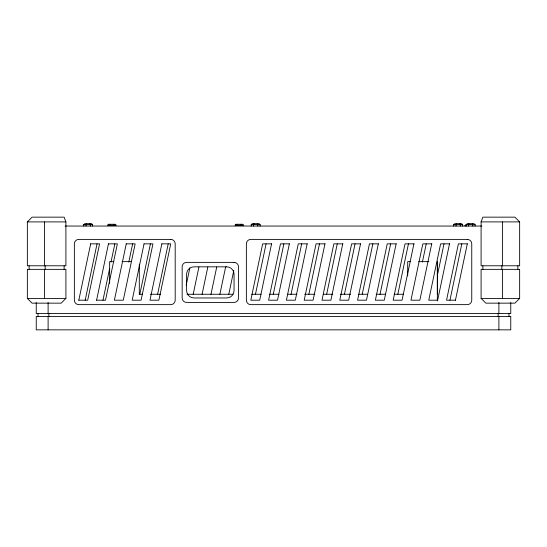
<?xml version="1.0" encoding="UTF-8"?>
<svg xmlns="http://www.w3.org/2000/svg" width="547" height="547" viewBox="0 0 547 547"><rect width="100%" height="100%" fill="white"/><g stroke="black" fill="none" stroke-linecap="round" stroke-linejoin="round"><path stroke-width="0.82" d="M437.34 300.884L437.354 261.637L437.354 294.259M78.802 300.194L90.665 243.846M85.182 300.194L97.045 243.846M96.6 300.194L108.463 243.846M102.973 300.194L109.605 268.7M111 262.075L114.836 243.846M126.254 243.846L114.391 300.194L123.287 300.194L135.15 243.846L126.159 243.846M128.791 262.075L132.634 243.846M144.046 243.846L132.189 300.194L141.085 300.194L152.948 243.846L143.957 243.846M139.786 294.389L150.425 243.846M161.844 243.846L149.981 300.194L158.876 300.194L170.739 243.846L161.748 243.846M157.577 294.389L168.216 243.846M186.185 285.274L189.85 267.873M193.166 294.389L198.923 267.045M202.062 294.389L207.819 267.045M210.957 294.389L216.715 267.045M219.86 294.389L225.61 267.045M228.755 294.389L233.815 270.362M255.442 294.389L266.088 243.846M271.572 243.846L259.709 300.194L250.813 300.194L262.676 243.846L271.75 243.846M273.24 294.389L283.879 243.846M289.363 243.846L277.507 300.194L268.604 300.194L280.467 243.846L289.541 243.846M291.031 294.389L301.671 243.846M307.161 243.846L295.298 300.194L286.402 300.194L298.265 243.846L307.339 243.846M308.829 294.389L319.469 243.846M324.952 243.846L313.089 300.194L304.194 300.194L316.057 243.846L325.13 243.846M326.621 294.389L337.26 243.846M342.75 243.846L330.887 300.194L321.992 300.194L333.855 243.846L342.921 243.846M344.412 294.389L355.058 243.846M360.541 243.846L348.678 300.194L339.783 300.194L351.646 243.846L360.719 243.846M362.21 294.389L372.849 243.846M378.339 243.846L366.476 300.194L357.574 300.194L369.437 243.846L378.51 243.846M380.001 294.389L390.647 243.846M396.131 243.846L384.267 300.194L375.372 300.194L387.235 243.846L396.308 243.846M397.799 294.389L408.438 243.846M413.922 243.846L402.059 300.194L393.163 300.194L405.026 243.846L414.1 243.846M422.393 262.075L426.229 243.846M431.72 243.846L419.857 300.194L410.961 300.194L422.824 243.846L431.891 243.846M437.395 275.332L444.027 243.846M449.511 243.846L437.648 300.194L428.752 300.194L440.615 243.846L449.689 243.846M449.955 300.194L461.818 243.846M455.446 300.194L467.309 243.846M481.093 221.897L482.878 217.152L514.905 217.152L519.65 221.897L519.65 265.787L481.093 265.787L481.093 221.897L519.65 221.897M86.481 223.675L85.961 226.048M109.646 225.22L110.166 224.27M237.172 225.22L237.692 224.27M253.965 223.675L253.446 226.048M456.499 223.675L455.979 226.048M468.916 223.675L468.396 226.048M27.35 221.897L32.095 217.152L64.122 217.152L65.907 221.897L65.907 265.787L27.35 265.787L27.35 221.897L65.907 221.897M65.907 298.409L61.161 303.154L32.095 303.154L27.35 298.409L27.35 269.35L65.907 269.35L65.907 298.409L27.35 298.409M519.65 298.409L514.905 303.154L485.839 303.154L481.093 298.409L481.093 269.35L519.65 269.35L519.65 298.409L481.093 298.409M83.732 226.048L83.732 224.626L84.771 223.675L91.595 223.675L92.634 224.626L92.634 226.048M251.223 226.048L251.223 224.626L252.263 223.675L259.08 223.675L260.119 224.626L260.119 226.048M453.75 226.048L453.75 224.626L454.789 223.675L461.613 223.675L462.653 224.626L462.653 226.048M465.825 224.865L464.786 225.815L466.27 225.815M466.174 226.048L466.174 224.626L467.213 223.675L474.03 223.675L475.069 224.626L475.069 226.048M83.732 224.626L92.634 224.626M251.223 224.626L260.119 224.626M453.75 224.626L462.653 224.626M466.174 224.626L475.069 224.626M65.182 226.048L481.818 226.048M90.57 243.846L99.561 243.846L87.705 300.194L78.713 300.194M108.368 243.846L117.359 243.846L105.496 300.194L96.504 300.194M467.48 243.846L458.407 243.846L446.543 300.194L455.617 300.194M113.885 261.637L109.646 261.637L109.646 283.387M122.049 261.637L131.677 261.637M410.236 261.637L407.7 261.637L407.7 275.859M418.701 261.637L428.882 261.637M142.712 294.259L139.3 294.259L139.3 264.146M150.377 294.259L160.606 294.259M187.019 294.259L233.029 294.259M251.77 294.259L261.145 294.259M269.664 294.259L279.038 294.259M287.558 294.259L296.932 294.259M304.597 294.259L314.826 294.259M323.345 294.259L332.72 294.259M340.384 294.259L350.606 294.259M358.278 294.259L367.652 294.259M376.172 294.259L385.546 294.259M394.066 294.259L403.433 294.259M472.328 223.675L472.847 226.048M459.904 223.675L460.424 226.048M257.377 223.675L257.897 226.048M241.097 224.27L241.617 225.22M113.578 224.27L114.097 225.22M89.886 223.675L90.405 226.048M517.872 265.787L517.872 269.35M510.754 302.491L510.754 313.534L36.246 313.534L36.246 302.491M508.977 313.534L508.977 316.501M502.577 221.897L502.577 265.787M502.577 269.35L502.577 298.409M501.838 265.787L501.838 269.35M498.891 302.491L498.891 313.534M498.891 316.501L498.891 329.848M498.153 313.534L498.153 316.501M482.878 265.787L482.878 269.35M64.122 265.787L64.122 269.35M48.847 313.534L48.847 316.501M48.109 302.491L48.109 313.534M48.109 316.501L48.109 329.848M45.162 265.787L45.162 269.35M44.423 221.897L44.423 265.787M44.423 269.35L44.423 298.409M38.023 313.534L38.023 316.501M29.128 265.787L29.128 269.35M108.463 224.27L107.424 225.22L116.32 225.22L115.28 224.27L108.463 224.27M235.983 224.27L234.943 225.22L243.846 225.22L242.806 224.27L235.983 224.27M170.739 239.395L78.802 239.395A4.451 4.451 0 0 0 74.358 243.846L74.358 300.194A4.451 4.451 0 0 0 78.802 304.638L170.739 304.638A4.451 4.451 0 0 0 175.19 300.194L175.19 243.846A4.451 4.451 0 0 0 170.739 239.395M467.309 239.395L250.813 239.395A4.451 4.451 0 0 0 246.362 243.846L246.362 300.194A4.451 4.451 0 0 0 250.813 304.638L467.309 304.638A4.451 4.451 0 0 0 471.753 300.194L471.753 243.846A4.451 4.451 0 0 0 467.309 239.395M234.054 262.375L186.609 262.375A4.451 4.451 0 0 0 182.158 266.827L182.158 297.965A4.451 4.451 0 0 0 186.609 302.416L234.054 302.416A4.451 4.451 0 0 0 238.506 297.965L238.506 266.827A4.451 4.451 0 0 0 234.054 262.375M226.643 266.827L194.021 266.827A7.412 7.412 0 0 0 186.609 274.238L186.609 290.553A7.412 7.412 0 0 0 194.021 297.965L226.643 297.965A7.412 7.412 0 0 0 234.054 290.553L234.054 274.238A7.412 7.412 0 0 0 226.643 266.827M510.754 316.501L36.246 316.501L36.246 329.848L510.754 329.848L510.754 316.501"/></g></svg>
